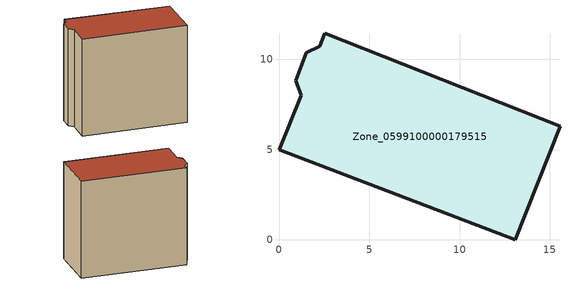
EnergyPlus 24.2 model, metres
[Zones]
Zone_0599100000179515
 floor ground (C_G): 13.06,0 0,4.99 1.23,7.99 0.92,8.8 1.51,10.35 2.26,10.73 2.54,11.44 15.56,6.3 z0
 wall outside (C_F): 2.26,10.73 1.51,10.35 0.92,8.8 1.23,7.99 0,4.99 13.06,0 15.56,6.3 2.54,11.44 2.26,10.73 z0:13.15
 roof outside (C_R): 13.06,0 15.56,6.3 2.54,11.44 2.26,10.73 1.51,10.35 0.92,8.8 1.23,7.99 0,4.99 z13.15
[BUILDING]
Pand.0599100000179515: North Axis=0; Terrain=City; Loads Convergence Tolerance Value=0.04; Temperature Convergence Tolerance Value=0.4; Solar Distribution=FullExterior; Maximum Number of Warmup Days=25; Minimum Number of Warmup Days=1
[Site:Location]
Rotterdam.The.Hague.AP_ZH_NLD Design_Conditions: Latitude=51.96; Longitude=4.45; Time Zone=1; Elevation=-4.5
[SITE:GROUNDTEMPERATURE:BUILDINGSURFACE]
18, 18, 18, 18, 18, 18, 18, 18, 18, 18, 18, 18
[MATERIAL] Thermal Absorptance=0.9; Solar Absorptance=0.7; Visible Absorptance=0.7
Name | Roughness | Thickness | Conductivity | Density | Specific Heat
G.TI.1946 | MediumSmooth | 0.15 | 1 | 540 | 1210
F.TI.1946 | Rough | 0.3 | 0.857143 | 1920 | 840
R.TI.1946 | MediumRough | 0.2 | 0.1 | 1500 | 1000
[CONSTRUCTION]
C_G: G.TI.1946
C_F: F.TI.1946
C_R: R.TI.1946
[ZONE]
Zone_0599100000179515: Type=1; Multiplier=1; Ceiling Height=Autocalculate; Volume=Autocalculate; Floor Area=autocalculate; Part of Total Floor Area=Yes
[ZONEINFILTRATION:DESIGNFLOWRATE]
Infil_Zone_0599100000179515: Zone or ZoneList or Space or SpaceList=Zone_0599100000179515; Schedule=AlwaysOn; Design Flow Rate Calculation Method=Flow/Area; Flow Rate per Floor Area=0.003; Constant Term Coefficient=1; Temperature Term Coefficient=0; Velocity Term Coefficient=0; Velocity Squared Term Coefficient=0
[HVACTEMPLATE:ZONE:IDEALLOADSAIRSYSTEM]
Zone_0599100000179515: Maximum Heating Supply Air Temperature=50; Minimum Cooling Supply Air Temperature=13; Maximum Heating Supply Air Humidity Ratio=0.0156; Minimum Cooling Supply Air Humidity Ratio=0.0077; Heating Limit=NoLimit; Cooling Limit=NoLimit; Dehumidification Control Type=ConstantSensibleHeatRatio; Cooling Sensible Heat Ratio=0.7; Dehumidification Setpoint=60; Humidification Control Type=None; Humidification Setpoint=30; Outdoor Air Method=None; Outdoor Air Flow Rate per Person=0.00944; Outdoor Air Flow Rate per Zone Floor Area=0; Outdoor Air Flow Rate per Zone=0; Demand Controlled Ventilation Type=None; Outdoor Air Economizer Type=NoEconomizer; Heat Recovery Type=None; Sensible Heat Recovery Effectiveness=0.7; Latent Heat Recovery Effectiveness=0.65
[ZONECONTROL:THERMOSTAT]
ThermostatControl_Zone_0599100000179515: Zone or ZoneList=Zone_0599100000179515; Control Type Schedule=DualSetpointControlType; Control 1=Thermostat_Zone_0599100000179515; Temperature Difference Between Cutout And Setpoint=0
[THERMOSTATSETPOINT:DUALSETPOINT]
Thermostat_Zone_0599100000179515: Heating Setpoint Temperature Schedule=HeatingSetpoint_Zone_0599100000179515; Cooling Setpoint Temperature Schedule=CoolingSetpoint_Zone_0599100000179515
[SCHEDULE:COMPACT]
HeatingSetpoint_Zone_0599100000179515: Through: 12/31, For: AllDays, Until: 24:00, 21
CoolingSetpoint_Zone_0599100000179515: Through: 12/31, For: AllDays, Until: 24:00, 24
DualSetpointControlType: Through: 12/31, For: AllDays, Until: 24:00, 4
AlwaysOn: Through: 12/31, For: AllDays, Until: 24:00, 1
